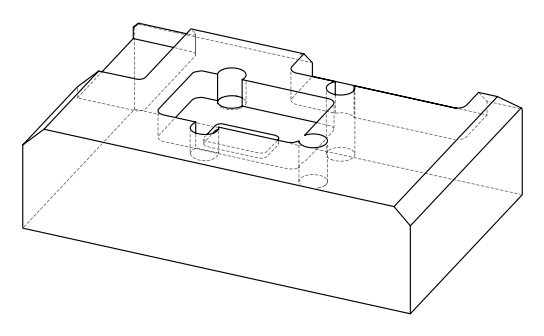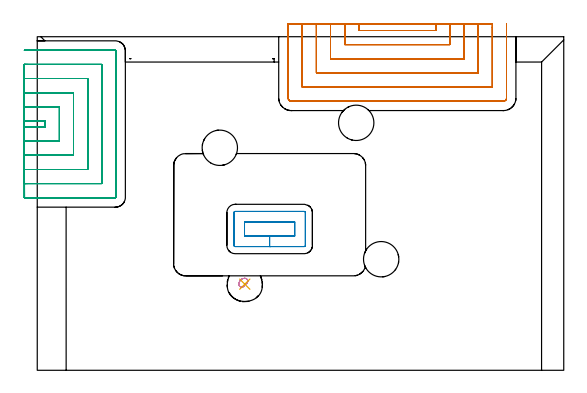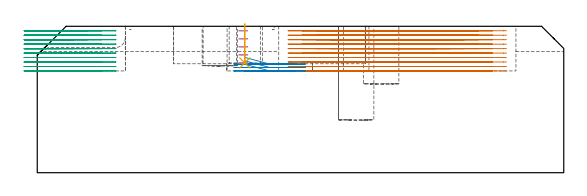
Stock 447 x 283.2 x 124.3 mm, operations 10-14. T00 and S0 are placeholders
(PLAN: 14 operations, 6 tool changes, 147.3 min)
(1 INDEXABLE_INSERT_DRILL_BLIND_HOLE_FROM_SOLID | STEP1POCKET | NXT0302_031 | 0.21 min | 34567 mm3)
(2 INDEXABLE_INSERT_DRILL_BLIND_HOLE_FROM_SOLID_1 | STEP1POCKET_1 | NXT0302_031 | 0.33 min | 56179 mm3)
(3 INDEXABLE_INSERT_DRILL_BLIND_HOLE_FROM_SOLID_2 | STEP1POCKET_2 | NXT0302_031 | 0.15 min | 23688 mm3)
(4 AREA_MILL | FG_CHAMFER_SURFACE | UGT0205_001 | 10.35 min | 44051 mm3)
(5 AREA_MILL_1 | FG_CHAMFER_SURFACE_1 | UGT0205_001 | 9.81 min | 46121 mm3)
(6 AREA_MILL_2 | FG_CHAMFER_SURFACE_2 | UGT0205_001 | 15.52 min | 49912 mm3)
(7 AREA_MILL_3 | FG_CHAMFER_SURFACE_3 | UGT0205_001 | 2.43 min | 8681 mm3)
(8 AREA_MILL_4 | FG_CHAMFER_SURFACE_4 | UGT0205_001 | 0.22 min | 632 mm3)
(9 MILL_OPEN_POCKET | POCKET_OPEN | NXT0201_012 | Follow Part, ap 4, ae 75% | 22.36 min | 528064 mm3)
(10 MILL_OPEN_POCKET_1 | POCKET_OPEN_1 | NXT0201_012 | Follow Part, ap 4, ae 75% | 49.49 min | 470447 mm3)
(11 MILL_RECTANGULAR_POCKET | POCKET_RECTANGULAR_STRAIGHT | NXT0201_011 | Follow Part, ap 3, ae 75% | 2.08 min | 18309 mm3)
(12 MILL_SLOT | SLOT_PARTIAL_RECTANGULAR | NXT0201_012 | Follow Part, ap 4, ae 75% | 33.11 min | 387319 mm3)
(13 MILL_BLIND_HOLE_FROM_SOLID_MATERIAL | STEP1POCKET_3 | UGT0201_094 | Spiral | 1.11 min | 17353 mm3)
(14 BORE_BLIND_HOLE | STEP1POCKET_3 | NXT0332_004 | 0.13 min | 24 mm3)
(TOOL NXT0302_031 | Index. Insert Drill 30mm [880-D3000L32-05] | D30 PA176 FL150 Z2)
(TOOL UGT0205_001 | Chamfer Mill 20 x 3 x 45 deg. | D20 FL50 Z2)
(TOOL NXT0201_012 | ENDMILL 16mm [2P460-1600-NA 1630] | D16 FL38 Z6)
(TOOL NXT0201_011 | ENDMILL 12mm [2P460-1200-NA 1630] | D12 FL38 Z6)
(TOOL UGT0201_094 | End mill 20 mm | D20 FL38 Z4)
(TOOL NXT0332_004 | Bore 30mm [825-36TC06-A25] | D30)
(OP 10 MILL_OPEN_POCKET_1)
G17 G21 G94 G90
T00 M6
G54
G17 G0 G90 X272.987 Y294.2 S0 M3
G43 Z134.3 H1
Z120.51
G94 G1 X272.999 Y291.2 F250.
X273. Y290.946 F500.
Y288.5
X338.4
Y290.946
X338.401 Y291.2
X338.413 Y294.2 F250.
X260.983
X260.999 Y291.2
X261. Y290.946 F500.
Y276.5
X350.4
Y290.946
X350.401 Y291.2
X350.417 Y294.2 F250.
X248.978
X248.999 Y291.2
X249. Y290.946 F500.
Y264.5
X362.4
Y290.946
X362.401 Y291.2
X362.422 Y294.2 F250.
X236.967
X236.999 Y291.2
G2 X237. Y290.946 R24. F500.
G1 Y252.5
X374.4
Y290.946
G2 X374.401 Y291.2 R24.
G1 X374.433 Y294.2 F250.
X224.934 Y294.199
X224.997 Y291.2
G2 X225. Y290.946 R12. F500.
G1 Y240.5
X386.4
Y290.946
G2 X386.403 Y291.2 R12.
G1 X386.466 Y294.199 F250.
X213. Y293.946
Y290.946
Y231.1 F500.
G3 X215.6 Y228.5 R2.6
G1 X395.8
G3 X398.4 Y231.1 R2.6
G1 Y290.946
Y293.946 F250.
G0 X272.987 Y294.2 Z116.72
G1 X272.999 Y291.2
X273. Y290.946 F500.
Y288.5
X338.4
Y290.946
X338.401 Y291.2
X338.413 Y294.2 F250.
X260.983
X260.999 Y291.2
X261. Y290.946 F500.
Y276.5
X350.4
Y290.946
X350.401 Y291.2
X350.417 Y294.2 F250.
X248.978
X248.999 Y291.2
X249. Y290.946 F500.
Y264.5
X362.4
Y290.946
X362.401 Y291.2
X362.422 Y294.2 F250.
X236.967
X236.999 Y291.2
G2 X237. Y290.946 R24. F500.
G1 Y252.5
X374.4
Y290.946
G2 X374.401 Y291.2 R24.
G1 X374.433 Y294.2 F250.
X224.934 Y294.199
X224.997 Y291.2
G2 X225. Y290.946 R12. F500.
G1 Y240.5
X386.4
Y290.946
G2 X386.403 Y291.2 R12.
G1 X386.466 Y294.199 F250.
X213. Y293.946
Y290.946
Y231.1 F500.
G3 X215.6 Y228.5 R2.6
G1 X395.8
G3 X398.4 Y231.1 R2.6
G1 Y290.946
Y293.946 F250.
G0 X272.987 Y294.2 Z112.93
G1 X272.999 Y291.2
X273. Y290.946 F500.
Y288.5
X338.4
Y290.946
X338.401 Y291.2
X338.413 Y294.2 F250.
X260.983
X260.999 Y291.2
X261. Y290.946 F500.
Y276.5
X350.4
Y290.946
X350.401 Y291.2
X350.417 Y294.2 F250.
X248.978
X248.999 Y291.2
X249. Y290.946 F500.
Y264.5
X362.4
Y290.946
X362.401 Y291.2
X362.422 Y294.2 F250.
X236.967
X236.999 Y291.2
G2 X237. Y290.946 R24. F500.
G1 Y252.5
X374.4
Y290.946
G2 X374.401 Y291.2 R24.
G1 X374.433 Y294.2 F250.
X224.934 Y294.199
X224.997 Y291.2
G2 X225. Y290.946 R12. F500.
G1 Y240.5
X386.4
Y290.946
G2 X386.403 Y291.2 R12.
G1 X386.466 Y294.199 F250.
X213. Y293.946
Y290.946
Y231.1 F500.
G3 X215.6 Y228.5 R2.6
G1 X395.8
G3 X398.4 Y231.1 R2.6
G1 Y290.946
Y293.946 F250.
G0 X273. Y294.2 Z109.14
G1 Y291.2
Y288.5 F500.
X338.4
Y291.2
Y294.2 F250.
X261.
Y291.2
Y276.5 F500.
X350.4
Y291.2
Y294.2 F250.
X249.
Y291.2
Y264.5 F500.
X362.4
Y291.2
Y294.2 F250.
X237.
Y291.2
Y252.5 F500.
X374.4
Y291.2
Y294.2 F250.
X225.
Y291.2
Y240.5 F500.
X386.4
Y291.2
Y294.2 F250.
X213.
Y291.2
Y231.1 F500.
G3 X215.6 Y228.5 R2.6
G1 X395.8
G3 X398.4 Y231.1 R2.6
G1 Y291.2
Y294.2 F250.
G0 X273. Z105.35
G1 Y291.2
Y288.5 F500.
X338.4
Y291.2
Y294.2 F250.
X261.
Y291.2
Y276.5 F500.
X350.4
Y291.2
Y294.2 F250.
X249.
Y291.2
Y264.5 F500.
X362.4
Y291.2
Y294.2 F250.
X237.
Y291.2
Y252.5 F500.
X374.4
Y291.2
Y294.2 F250.
X225.
Y291.2
Y240.5 F500.
X386.4
Y291.2
Y294.2 F250.
X213.
Y291.2
Y231.1 F500.
G3 X215.6 Y228.5 R2.6
G1 X395.8
G3 X398.4 Y231.1 R2.6
G1 Y291.2
Y294.2 F250.
G0 X273. Z101.56
G1 Y291.2
Y288.5 F500.
X338.4
Y291.2
Y294.2 F250.
X261.
Y291.2
Y276.5 F500.
X350.4
Y291.2
Y294.2 F250.
X249.
Y291.2
Y264.5 F500.
X362.4
Y291.2
Y294.2 F250.
X237.
Y291.2
Y252.5 F500.
X374.4
Y291.2
Y294.2 F250.
X225.
Y291.2
Y240.5 F500.
X386.4
Y291.2
Y294.2 F250.
X213.
Y291.2
Y231.1 F500.
G3 X215.6 Y228.5 R2.6
G1 X395.8
G3 X398.4 Y231.1 R2.6
G1 Y291.2
Y294.2 F250.
G0 X273. Z97.77
G1 Y291.2
Y288.5 F500.
X338.4
Y291.2
Y294.2 F250.
X261.
Y291.2
Y276.5 F500.
X350.4
Y291.2
Y294.2 F250.
X249.
Y291.2
Y264.5 F500.
X362.4
Y291.2
Y294.2 F250.
X237.
Y291.2
Y252.5 F500.
X374.4
Y291.2
Y294.2 F250.
X225.
Y291.2
Y240.5 F500.
X386.4
Y291.2
Y294.2 F250.
X213.
Y291.2
Y231.1 F500.
G3 X215.6 Y228.5 R2.6
G1 X395.8
G3 X398.4 Y231.1 R2.6
G1 Y291.2
Y294.2 F250.
G0 X273. Z93.98
G1 Y291.2
Y288.5 F500.
X338.4
Y291.2
Y294.2 F250.
X261.
Y291.2
Y276.5 F500.
X350.4
Y291.2
Y294.2 F250.
X249.
Y291.2
Y264.5 F500.
X362.4
Y291.2
Y294.2 F250.
X237.
Y291.2
Y252.5 F500.
X374.4
Y291.2
Y294.2 F250.
X225.
Y291.2
Y240.5 F500.
X386.4
Y291.2
Y294.2 F250.
X213.
Y291.2
Y231.1 F500.
G3 X215.6 Y228.5 R2.6
G1 X395.8
G3 X398.4 Y231.1 R2.6
G1 Y291.2
Y294.2 F250.
G0 X273. Z90.19
G1 Y291.2
Y288.5 F500.
X338.4
Y291.2
Y294.2 F250.
X261.
Y291.2
Y276.5 F500.
X350.4
Y291.2
Y294.2 F250.
X249.
Y291.2
Y264.5 F500.
X362.4
Y291.2
Y294.2 F250.
X237.
Y291.2
Y252.5 F500.
X374.4
Y291.2
Y294.2 F250.
X225.
Y291.2
Y240.5 F500.
X386.4
Y291.2
Y294.2 F250.
X213.
Y291.2
Y231.1 F500.
G3 X215.6 Y228.5 R2.6
G1 X395.8
G3 X398.4 Y231.1 R2.6
G1 Y291.2
Y294.2 F250.
G0 X273. Z86.4
G1 Y291.2
Y288.5 F500.
X338.4
Y291.2
Y294.2 F250.
X261.
Y291.2
Y276.5 F500.
X350.4
Y291.2
Y294.2 F250.
X249.
Y291.2
Y264.5 F500.
X362.4
Y291.2
Y294.2 F250.
X237.
Y291.2
Y252.5 F500.
X374.4
Y291.2
Y294.2 F250.
X225.
Y291.2
Y240.5 F500.
X386.4
Y291.2
Y294.2 F250.
X213.
Y291.2
Y231.1 F500.
G3 X215.6 Y228.5 R2.6
G1 X395.8
G3 X398.4 Y231.1 R2.6
G1 Y291.2
Y294.2 F250.
G0 Z134.3
M5
M2
(OP 11 MILL_RECTANGULAR_POCKET)
G17 G21 G94 G90
T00 M6
G54
G17 G0 G90 X176. Y114.776 S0 M3
G43 Z134.3 H1
Z98.146
G94 G1 Y114. Z97.938 F250.
X197.3 Z92.231
X218.6 F500.
Y125.9
X176.
Y114.
X197.3
Y105.
X226.6
G3 X227.6 Y106. R1.
G1 Y133.9
G3 X226.6 Y134.9 R1.
G1 X168.
G3 X167. Y133.9 R1.
G1 Y106.
G3 X168. Y105. R1.
G1 X197.3
X198.3
G0 X176. Y114.776 Z95.231
G1 Y114. Z95.023 F250.
X197.3 Z89.315
X218.6 F500.
Y125.9
X176.
Y114.
X197.3
Y105.
X226.6
G3 X227.6 Y106. R1.
G1 Y133.9
G3 X226.6 Y134.9 R1.
G1 X168.
G3 X167. Y133.9 R1.
G1 Y106.
G3 X168. Y105. R1.
G1 X197.3
X198.3
G0 X176. Y114.776 Z92.315
G1 Y114. Z92.107 F250.
X197.3 Z86.4
X218.6 F500.
Y125.9
X176.
Y114.
X197.3
Y105.
X226.6
G3 X227.6 Y106. R1.
G1 Y133.9
G3 X226.6 Y134.9 R1.
G1 X168.
G3 X167. Y133.9 R1.
G1 Y106.
G3 X168. Y105. R1.
G1 X197.3
X198.3
G0 Z134.3
M5
M2
(OP 12 MILL_SLOT)
G17 G21 G94 G90
T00 M6
G54
G17 G0 G90 X-11. Y206.487 S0 M3
G43 Z134.3 H1
Z120.51
G94 G1 X-8. Y206.499 F250.
X-7.746 Y206.5 F500.
X6.8
Y211.7
X-7.746
X-8. Y211.701
X-11. Y211.713 F250.
Y194.483
X-8. Y194.499
G2 X-7.746 Y194.5 R48. F500.
G1 X18.8
Y223.7
X-7.746
X-8. Y223.701
X-11. Y223.717 F250.
Y182.478
X-8. Y182.499
G2 X-7.746 Y182.5 R36. F500.
G1 X30.8
Y235.7
X-7.746
X-8. Y235.701
X-11. Y235.722 F250.
Y170.467
X-8. Y170.499
G2 X-7.746 Y170.5 R24. F500.
G1 X42.8
Y247.7
X-7.746
G2 X-8. Y247.701 R24.
G1 X-11. Y247.733 F250.
X-10.999 Y158.434
X-8. Y158.497
G2 X-7.746 Y158.5 R12. F500.
G1 X54.8
Y259.7
X-7.746
G2 X-8. Y259.703 R12.
G1 X-10.999 Y259.766 F250.
X-10.746 Y146.5
X-7.746
X66.4 F500.
G3 X66.8 Y146.9 R0.4
G1 Y271.3
G3 X66.4 Y271.7 R0.4
G1 X-7.746
X-10.746 F250.
G0 X-11. Y206.487 Z116.72
G1 X-8. Y206.499
X-7.746 Y206.5 F500.
X6.8
Y211.7
X-7.746
X-8. Y211.701
X-11. Y211.713 F250.
Y194.483
X-8. Y194.499
X-7.746 Y194.5 F500.
X18.8
Y223.7
X-7.746
X-8. Y223.701
X-11. Y223.717 F250.
Y182.478
X-8. Y182.499
G2 X-7.746 Y182.5 R36. F500.
G1 X30.8
Y235.7
X-7.746
X-8. Y235.701
X-11. Y235.722 F250.
Y170.467
X-8. Y170.499
G2 X-7.746 Y170.5 R24. F500.
G1 X42.8
Y247.7
X-7.746
G2 X-8. Y247.701 R24.
G1 X-11. Y247.733 F250.
X-10.999 Y158.434
X-8. Y158.497
G2 X-7.746 Y158.5 R12. F500.
G1 X54.8
Y259.7
X-7.746
G2 X-8. Y259.703 R12.
G1 X-10.999 Y259.766 F250.
X-10.746 Y146.5
X-7.746
X66.4 F500.
G3 X66.8 Y146.9 R0.4
G1 Y271.3
G3 X66.4 Y271.7 R0.4
G1 X-7.746
X-10.746 F250.
G0 X-11. Y206.487 Z112.93
G1 X-8. Y206.499
X-7.746 Y206.5 F500.
X6.8
Y211.7
X-7.746
X-8. Y211.701
X-11. Y211.713 F250.
Y194.483
X-8. Y194.499
X-7.746 Y194.5 F500.
X18.8
Y223.7
X-7.746
X-8. Y223.701
X-11. Y223.717 F250.
Y182.478
X-8. Y182.499
G2 X-7.746 Y182.5 R36. F500.
G1 X30.8
Y235.7
X-7.746
X-8. Y235.701
X-11. Y235.722 F250.
Y170.467
X-8. Y170.499
G2 X-7.746 Y170.5 R24. F500.
G1 X42.8
Y247.7
X-7.746
G2 X-8. Y247.701 R24.
G1 X-11. Y247.733 F250.
X-10.999 Y158.434
X-8. Y158.497
G2 X-7.746 Y158.5 R12. F500.
G1 X54.8
Y259.7
X-7.746
G2 X-8. Y259.703 R12.
G1 X-10.999 Y259.766 F250.
X-10.746 Y146.5
X-7.746
X66.4 F500.
G3 X66.8 Y146.9 R0.4
G1 Y271.3
G3 X66.4 Y271.7 R0.4
G1 X-7.746
X-10.746 F250.
G0 X-11. Y206.487 Z109.14
G1 X-8. Y206.499
X-7.746 Y206.5 F500.
X6.8
Y211.7
X-7.746
X-8. Y211.701
X-11. Y211.713 F250.
Y194.483
X-8. Y194.499
X-7.746 Y194.5 F500.
X18.8
Y223.7
X-7.746
X-8. Y223.701
X-11. Y223.717 F250.
Y182.478
X-8. Y182.499
X-7.746 Y182.5 F500.
X30.8
Y235.7
X-7.746
X-8. Y235.701
X-11. Y235.722 F250.
Y170.467
X-8. Y170.499
G2 X-7.746 Y170.5 R24. F500.
G1 X42.8
Y247.7
X-7.746
G2 X-8. Y247.701 R24.
G1 X-11. Y247.733 F250.
X-10.999 Y158.434
X-8. Y158.497
G2 X-7.746 Y158.5 R12. F500.
G1 X54.8
Y259.7
X-7.746
G2 X-8. Y259.703 R12.
G1 X-10.999 Y259.766 F250.
X-10.746 Y146.5
X-7.746
X66.4 F500.
G3 X66.8 Y146.9 R0.4
G1 Y271.3
G3 X66.4 Y271.7 R0.4
G1 X-7.746
X-10.746 F250.
G0 X-11. Y206.5 Z105.35
G1 X-8.
X6.8 F500.
Y211.7
X-8.
X-11. F250.
Y194.5
X-8.
X18.8 F500.
Y223.7
X-8.
X-11. F250.
Y182.5
X-8.
X30.8 F500.
Y235.7
X-8.
X-11. F250.
Y170.5
X-8.
X42.8 F500.
Y247.7
X-8.
X-11. F250.
Y158.5
X-8.
X54.8 F500.
Y259.7
X-8.
X-11. F250.
Y146.5
X-8.
X66.4 F500.
G3 X66.8 Y146.9 R0.4
G1 Y271.3
G3 X66.4 Y271.7 R0.4
G1 X-8.
X-11. F250.
G0 Y206.5 Z101.56
G1 X-8.
X6.8 F500.
Y211.7
X-8.
X-11. F250.
Y194.5
X-8.
X18.8 F500.
Y223.7
X-8.
X-11. F250.
Y182.5
X-8.
X30.8 F500.
Y235.7
X-8.
X-11. F250.
Y170.5
X-8.
X42.8 F500.
Y247.7
X-8.
X-11. F250.
Y158.5
X-8.
X54.8 F500.
Y259.7
X-8.
X-11. F250.
Y146.5
X-8.
X66.4 F500.
G3 X66.8 Y146.9 R0.4
G1 Y271.3
G3 X66.4 Y271.7 R0.4
G1 X-8.
X-11. F250.
G0 Y206.5 Z97.77
G1 X-8.
X6.8 F500.
Y211.7
X-8.
X-11. F250.
Y194.5
X-8.
X18.8 F500.
Y223.7
X-8.
X-11. F250.
Y182.5
X-8.
X30.8 F500.
Y235.7
X-8.
X-11. F250.
Y170.5
X-8.
X42.8 F500.
Y247.7
X-8.
X-11. F250.
Y158.5
X-8.
X54.8 F500.
Y259.7
X-8.
X-11. F250.
Y146.5
X-8.
X66.4 F500.
G3 X66.8 Y146.9 R0.4
G1 Y271.3
G3 X66.4 Y271.7 R0.4
G1 X-8.
X-11. F250.
G0 Y206.5 Z93.98
G1 X-8.
X6.8 F500.
Y211.7
X-8.
X-11. F250.
Y194.5
X-8.
X18.8 F500.
Y223.7
X-8.
X-11. F250.
Y182.5
X-8.
X30.8 F500.
Y235.7
X-8.
X-11. F250.
Y170.5
X-8.
X42.8 F500.
Y247.7
X-8.
X-11. F250.
Y158.5
X-8.
X54.8 F500.
Y259.7
X-8.
X-11. F250.
Y146.5
X-8.
X66.4 F500.
G3 X66.8 Y146.9 R0.4
G1 Y271.3
G3 X66.4 Y271.7 R0.4
G1 X-8.
X-11. F250.
G0 Y206.5 Z90.19
G1 X-8.
X6.8 F500.
Y211.7
X-8.
X-11. F250.
Y194.5
X-8.
X18.8 F500.
Y223.7
X-8.
X-11. F250.
Y182.5
X-8.
X30.8 F500.
Y235.7
X-8.
X-11. F250.
Y170.5
X-8.
X42.8 F500.
Y247.7
X-8.
X-11. F250.
Y158.5
X-8.
X54.8 F500.
Y259.7
X-8.
X-11. F250.
Y146.5
X-8.
X66.4 F500.
G3 X66.8 Y146.9 R0.4
G1 Y271.3
G3 X66.4 Y271.7 R0.4
G1 X-8.
X-11. F250.
G0 Y206.5 Z86.4
G1 X-8.
X6.8 F500.
Y211.7
X-8.
X-11. F250.
Y194.5
X-8.
X18.8 F500.
Y223.7
X-8.
X-11. F250.
Y182.5
X-8.
X30.8 F500.
Y235.7
X-8.
X-11. F250.
Y170.5
X-8.
X42.8 F500.
Y247.7
X-8.
X-11. F250.
Y158.5
X-8.
X54.8 F500.
Y259.7
X-8.
X-11. F250.
Y146.5
X-8.
X66.4 F500.
G3 X66.8 Y146.9 R0.4
G1 Y271.3
G3 X66.4 Y271.7 R0.4
G1 X-8.
X-11. F250.
G0 Z134.3
M5
M2
(OP 13 MILL_BLIND_HOLE_FROM_SOLID_MATERIAL)
G17 G21 G94 G90
T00 M6
G54
G17 G0 G90 X176.2 Y73.1 S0 M3
G43 Z134.3 H0
Z120.48
G94 G3 X178.7 Y75.6 R2.5 F250.
X176.2 Y78.1 R2.5
X176.2 Y78.1 R-5.
X171.2 Y73.1 R5.
X173.7 Y70.6 R2.5
X176.2 Y73.1 R2.5
G0 Z113.66
G3 X178.7 Y75.6 R2.5
X176.2 Y78.1 R2.5
X176.2 Y78.1 R-5.
X171.2 Y73.1 R5.
X173.7 Y70.6 R2.5
X176.2 Y73.1 R2.5
G0 Z106.84
G3 X178.7 Y75.6 R2.5
X176.2 Y78.1 R2.5
X176.2 Y78.1 R-5.
X171.2 Y73.1 R5.
X173.7 Y70.6 R2.5
X176.2 Y73.1 R2.5
G0 Z100.02
G3 X178.7 Y75.6 R2.5
X176.2 Y78.1 R2.5
X176.2 Y78.1 R-5.
X171.2 Y73.1 R5.
X173.7 Y70.6 R2.5
X176.2 Y73.1 R2.5
G0 Z93.2
G3 X178.7 Y75.6 R2.5
X176.2 Y78.1 R2.5
X176.2 Y78.1 R-5.
X171.2 Y73.1 R5.
X173.7 Y70.6 R2.5
X176.2 Y73.1 R2.5
G0 Z134.3
M5
M2
(OP 14 BORE_BLIND_HOLE)
G17 G21 G94 G90
T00 M6
G54
G17 G0 G90 X176.2 Y73.1 S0 M3
G43 Z134.3 H1
G94 G85 G98 Z93.2 F250. R126.3
G80
M5
M2
